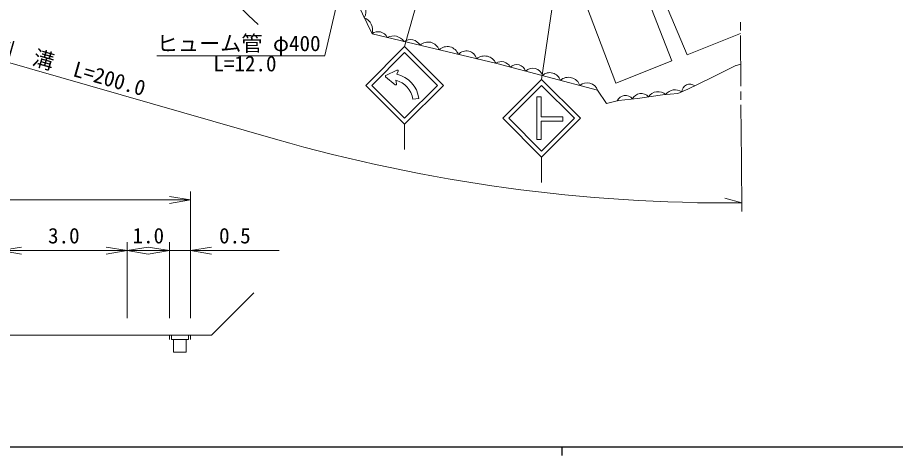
# Model space of a CAD drawing. Units: millimetres at full size, sheet at 1:1000, with parts at other scales. Extents: x 40000 to 680000, y 20000 to 380000.
# Drawn here: x 203549 to 307482, y 204000 to 255782 of the extents above; entities that cross this region are included whole.
import ezdxf
from ezdxf.enums import TextEntityAlignment as Align

# ---------------------------------------------------------------- set-up
doc = ezdxf.new("R2010")
doc.units = ezdxf.units.MM
doc.header["$LTSCALE"] = 1000
for name, color, linetype, lineweight in [('M-BGD', 7, 'Continuous', 13), ('M-BMK', 2, 'Continuous', 13), ('M-STR-HTXT', 7, 'Continuous', 13), ('M-STR-STRC', 7, 'Continuous', 13), ('M-TTL-BAND', 7, 'Continuous', 25)]:
    doc.layers.add(name, color=color, linetype=linetype, lineweight=lineweight)
doc.styles.add('ＭＳ ゴシック', font='')
doc.styles.get('ＭＳ ゴシック').set_extended_font_data('MS Gothic')

# ---------------------------------------------------------------- blocks, each defined once
blk = doc.blocks.new('open_arrow')
at = {"color": 0, "linetype": 'Continuous', "lineweight": -2}
blk.add_lwpolyline([(7.5, 1.25), (0, 0), (7.5, -1.25)], dxfattribs=at)

msp = doc.modelspace()

# ---------------------------------------------------------------- linework, layer by layer
at = {"layer": 'M-BGD'}
for p, q in [((289161, 250268), (288491, 250062)), ((224026, 220223), (224026, 235223)), ((171526, 234223), (224026, 234223)), ((216526, 220223), (216526, 229223)), ((221526, 220223), (221526, 229223)), ((201526, 228223), (216526, 228223)), ((216526, 228223), (221526, 228223)), ((221526, 228223), (234526, 228223)), ((226526, 218223), (231526, 223223)), ((221526, 218223), (221526, 217723)), ((221776, 218223), (221776, 217723)), ((221776, 217723), (223776, 217723)), ((222026, 217723), (222026, 216223)), ((223526, 217723), (223526, 216223)), ((223776, 218223), (223776, 217723)), ((224026, 218223), (224026, 217723)), ((222026, 216223), (223526, 216223))]:
    msp.add_line(p, q, dxfattribs=at)
for points in [[(202110, 292177), (202875, 291448), (205282, 289768), (207749, 288355), (209956, 287282), (211929, 286483), (213255, 286231), (215848, 285418), (218200, 284930), (233678, 266884), (234577, 265660), (242641, 259835), (245516, 253867), (260281, 250350), (272223, 247191), (273285, 245610), (274675, 245964), (276952, 246226), (279893, 246637), (281719, 246791), (282897, 247312), (285653, 248643), (288583, 250122)], [(198590, 279758), (204183, 277288), (207585, 275645), (210244, 274135), (212701, 272558), (216205, 269981), (218499, 268157), (221663, 265437), (224350, 262809), (226696, 260410), (229517, 257465), (230872, 256031), (232037, 254955)], [(289059, 263959), (279058, 260273), (282820, 251363), (289134, 253905)], [(184026, 218223), (186526, 218223), (201526, 218223), (216526, 218223), (221526, 218223), (224026, 218223), (226526, 218223)]]:
    msp.add_lwpolyline(points, dxfattribs=at)
msp.add_lwpolyline([(270921, 257154), (277533, 259577), (280993, 250647), (274369, 248010)], close=True, dxfattribs=at)
for centre, radius, start, end in [((243508, 256452), 1286, 327.98617, 83.45378), ((244009, 254314), 1572, 343.48739, 67.95255), ((246246, 252920), 1195, 25.58294, 127.62276), ((248035, 252049), 1559, 36.06861, 117.13709), ((250027, 251807), 1372, 30.95, 122.25587), ((252159, 251504), 1388, 19.7513, 133.45435), ((254421, 250961), 1392, 19.86284, 133.34292), ((256667, 250558), 1283, 16.26877, 136.93701), ((258825, 249752), 1489, 24.72867, 128.4771), ((260831, 249401), 1173, 26.64719, 123.8876), ((262637, 249121), 1106, 17.14338, 133.2201), ((264536, 248605), 1190, 15.40498, 134.95853), ((266571, 247962), 1307, 17.57278, 132.79064), ((268767, 247292), 1427, 18.64844, 131.71501), ((270984, 246763), 1311, 19.06353, 131.29992), ((283160, 246925), 980, 53.98765, 175.80078), ((275506, 245544), 1032, 36.29647, 157.92692), ((277377, 245643), 1158, 41.27543, 153.75872), ((279377, 245674), 1347, 47.73898, 146.99669), ((281401, 245856), 1383, 55.54102, 143.93868)]:
    msp.add_arc(centre, radius, start, end, dxfattribs=at)
at = {"layer": 'M-BMK'}
for p, q in [((289124, 255258), (289131, 254258)), ((289136, 253658), (289180, 247658)), ((289185, 247058), (289192, 246058)), ((289197, 245458), (289246, 238858))]:
    msp.add_line(p, q, dxfattribs=at)
at = {"layer": 'M-STR-HTXT'}
for p, q in [((256334, 277185), (249377, 252360)), ((269518, 275279), (265588, 248469)), ((241637, 258618), (239923, 251289)), ((184376, 255660), (234082, 241407)), ((239915, 251253), (220040, 251253)), ((265588, 248469), (260991, 243872)), ((270184, 243872), (265588, 248469)), ((265588, 247761), (261698, 243872)), ((269477, 243872), (265588, 247761)), ((265032, 246411), (265532, 246411)), ((265032, 246411), (265032, 241362)), ((265532, 246411), (265532, 244050)), ((260991, 243872), (265588, 239276)), ((261698, 243872), (265588, 239983)), ((265532, 244050), (268097, 244050)), ((265532, 243550), (265532, 241362)), ((265532, 243550), (268097, 243550)), ((265588, 239983), (269477, 243872)), ((265588, 239276), (270184, 243872)), ((268097, 244050), (268097, 243550)), ((265032, 241362), (265532, 241362)), ((265588, 239276), (265585, 236276)), ((289246, 238858), (289291, 232858)), ((289283, 233858), (287279, 234443))]:
    msp.add_line(p, q, dxfattribs=at)
msp.add_arc((287831, 428853), 195000, 253.99984, 270.42654, dxfattribs=at)
at = {"layer": 'M-STR-STRC'}
for p, q in [((244779, 247766), (249377, 252360)), ((245486, 247766), (249377, 251653)), ((249377, 252360), (253971, 247762)), ((249377, 251653), (253264, 247762)), ((247153, 248942), (248467, 249568)), ((248255, 247846), (247114, 248786)), ((248619, 249433), (248433, 249087)), ((249373, 243168), (244779, 247766)), ((249373, 243875), (245486, 247766)), ((248348, 248364), (248428, 247946)), ((253264, 247762), (249373, 243875)), ((253971, 247762), (249373, 243168)), ((251048, 246212), (250330, 246130)), ((249373, 243168), (249374, 240168))]:
    msp.add_line(p, q, dxfattribs=at)
for centre, radius, start, end in [((248517, 249472), 109, 338.80347, 117.67593), ((247190, 248850), 99.5, 112.25266, 220.08668), ((247741, 245831), 3328, 6.56311, 78.00747), ((248318, 247937), 111, 235.31359, 4.69625), ((247748, 245834), 2599, 6.52553, 76.65499)]:
    msp.add_arc(centre, radius, start, end, dxfattribs=at)
at = {"layer": 'M-TTL-BAND'}
for p, q in [((40000, 205000), (579000, 205000)), ((268000, 205000), (268000, 204000))]:
    msp.add_line(p, q, dxfattribs=at)

# ---------------------------------------------------------------- block references
at = {"layer": 'M-BGD', "xscale": 333, "yscale": 333, "rotation": 180}
for p in [(224026, 234223), (216526, 228223), (221526, 228223)]:
    msp.add_blockref('open_arrow', p, dxfattribs=at)
at = {"layer": 'M-BGD', "xscale": 333, "yscale": 333}
for p in [(201526, 228223), (216526, 228223), (224026, 228223)]:
    msp.add_blockref('open_arrow', p, dxfattribs=at)

# ---------------------------------------------------------------- texts
at = {"layer": 'M-BGD', "style": 'ＭＳ ゴシック'}
for s, p in [('3.0', (209026, 228523)), ('1.0', (219026, 228523)), ('0.5', (229276, 228523))]:
    msp.add_text(s, height=1833, dxfattribs=at).set_placement(p, align=Align.BOTTOM_CENTER)
at = {"layer": 'M-STR-HTXT', "style": 'ＭＳ ゴシック'}
msp.add_text('ヒューム管 φ400', height=1833, dxfattribs=at).set_placement((220040, 251262), align=Align.BOTTOM_LEFT)
msp.add_text('側\u3000溝\u3000L=200.0', height=1833, rotation=344, dxfattribs=at).set_placement((209229, 248533), align=Align.BOTTOM_CENTER)
msp.add_text('L=12.0', height=1833, dxfattribs=at).set_placement((234209, 251253), align=Align.TOP_RIGHT)

doc.saveas('drawing.dxf')
